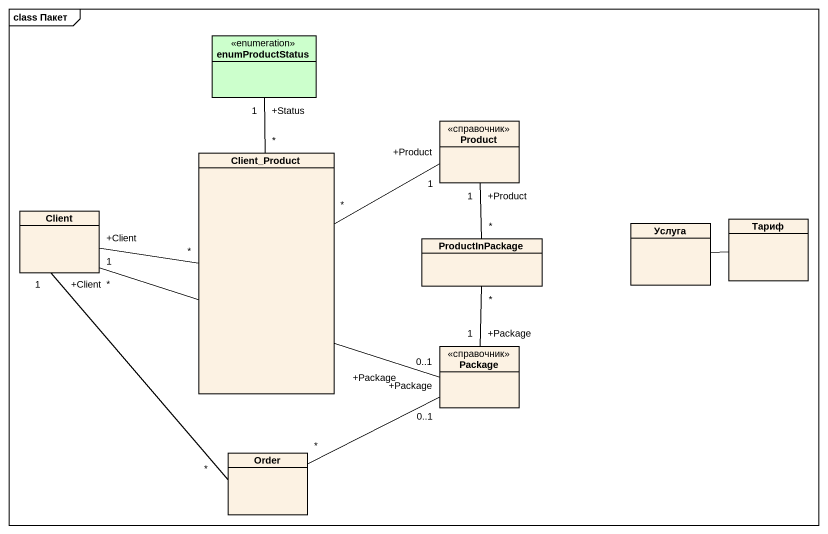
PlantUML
@startuml
mainframe class Пакет
hide circle
hide empty members
enum enumProductStatus #CCFFCC
class Product <<справочник>>
class Client_Product
class Client
class ProductInPackage
class Услуга
class Тариф
class "Package" as Package_ <<справочник>>
class Order
Client_Product "*" -up- "+Status\n1" enumProductStatus
Client_Product "*" -right- "+Product\n1" Product
Client_Product "*" -left- "+Client\n1" Client
Client "*" -right- "+Package\n0..1" Package_
ProductInPackage "*" -up- "+Product\n1" Product
ProductInPackage "*" -- "+Package\n1" Package_
Услуга -right- Тариф
Order "*" -up- "+Client\n1" Client
Order "*" -right- "+Package\n0..1" Package_
@enduml
